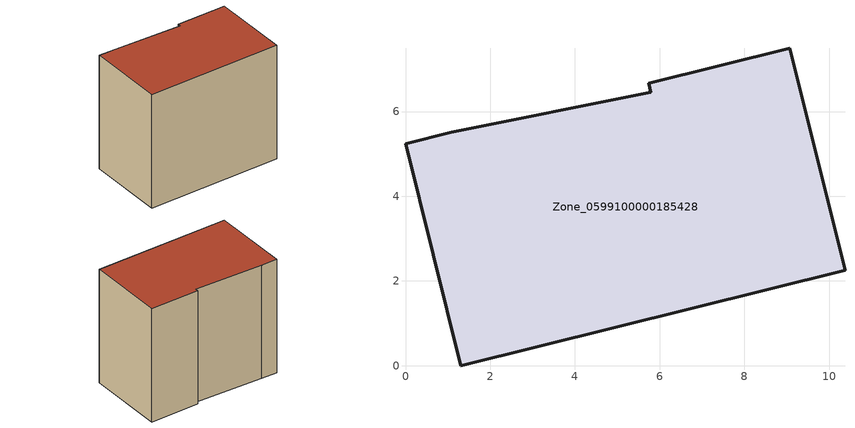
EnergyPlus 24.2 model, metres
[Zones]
Zone_0599100000185428
 floor ground (C_G): 1.08,5.51 5.79,6.46 5.74,6.67 9.07,7.49 10.38,2.25 1.31,0 0,5.24 z0
 wall outside (C_F): 1.31,0 10.38,2.25 9.07,7.49 5.74,6.67 5.79,6.46 1.08,5.51 0,5.24 1.31,0 z0:8.18
 roof outside (C_R): 5.79,6.46 1.08,5.51 0,5.24 1.31,0 10.38,2.25 9.07,7.49 5.74,6.67 z8.18
[BUILDING]
Pand.0599100000185428: North Axis=0; Terrain=City; Loads Convergence Tolerance Value=0.04; Temperature Convergence Tolerance Value=0.4; Solar Distribution=FullExterior; Maximum Number of Warmup Days=25; Minimum Number of Warmup Days=1
[Site:Location]
Rotterdam.The.Hague.AP_ZH_NLD Design_Conditions: Latitude=51.96; Longitude=4.45; Time Zone=1; Elevation=-4.5
[SITE:GROUNDTEMPERATURE:BUILDINGSURFACE]
18, 18, 18, 18, 18, 18, 18, 18, 18, 18, 18, 18
[MATERIAL] Thermal Absorptance=0.9; Solar Absorptance=0.7; Visible Absorptance=0.7
Name | Roughness | Thickness | Conductivity | Density | Specific Heat
G.TC.1975-1991 | MediumSmooth | 0.15 | 0.288461 | 540 | 1210
F.TC.1975-1991 | Rough | 0.3 | 0.230769 | 1920 | 840
R.TC.1975-1991 | MediumRough | 0.2 | 0.153846 | 1500 | 1000
[CONSTRUCTION]
C_G: G.TC.1975-1991
C_F: F.TC.1975-1991
C_R: R.TC.1975-1991
[ZONE]
Zone_0599100000185428: Type=1; Multiplier=1; Ceiling Height=Autocalculate; Volume=Autocalculate; Floor Area=autocalculate; Part of Total Floor Area=Yes
[ZONEINFILTRATION:DESIGNFLOWRATE]
Infil_Zone_0599100000185428: Zone or ZoneList or Space or SpaceList=Zone_0599100000185428; Schedule=AlwaysOn; Design Flow Rate Calculation Method=Flow/Area; Flow Rate per Floor Area=0.003; Constant Term Coefficient=1; Temperature Term Coefficient=0; Velocity Term Coefficient=0; Velocity Squared Term Coefficient=0
[HVACTEMPLATE:ZONE:IDEALLOADSAIRSYSTEM]
Zone_0599100000185428: Maximum Heating Supply Air Temperature=50; Minimum Cooling Supply Air Temperature=13; Maximum Heating Supply Air Humidity Ratio=0.0156; Minimum Cooling Supply Air Humidity Ratio=0.0077; Heating Limit=NoLimit; Cooling Limit=NoLimit; Dehumidification Control Type=ConstantSensibleHeatRatio; Cooling Sensible Heat Ratio=0.7; Dehumidification Setpoint=60; Humidification Control Type=None; Humidification Setpoint=30; Outdoor Air Method=None; Outdoor Air Flow Rate per Person=0.00944; Outdoor Air Flow Rate per Zone Floor Area=0; Outdoor Air Flow Rate per Zone=0; Demand Controlled Ventilation Type=None; Outdoor Air Economizer Type=NoEconomizer; Heat Recovery Type=None; Sensible Heat Recovery Effectiveness=0.7; Latent Heat Recovery Effectiveness=0.65
[ZONECONTROL:THERMOSTAT]
ThermostatControl_Zone_0599100000185428: Zone or ZoneList=Zone_0599100000185428; Control Type Schedule=DualSetpointControlType; Control 1=Thermostat_Zone_0599100000185428; Temperature Difference Between Cutout And Setpoint=0
[THERMOSTATSETPOINT:DUALSETPOINT]
Thermostat_Zone_0599100000185428: Heating Setpoint Temperature Schedule=HeatingSetpoint_Zone_0599100000185428; Cooling Setpoint Temperature Schedule=CoolingSetpoint_Zone_0599100000185428
[SCHEDULE:COMPACT]
HeatingSetpoint_Zone_0599100000185428: Through: 12/31, For: AllDays, Until: 24:00, 21
CoolingSetpoint_Zone_0599100000185428: Through: 12/31, For: AllDays, Until: 24:00, 24
DualSetpointControlType: Through: 12/31, For: AllDays, Until: 24:00, 4
AlwaysOn: Through: 12/31, For: AllDays, Until: 24:00, 1
